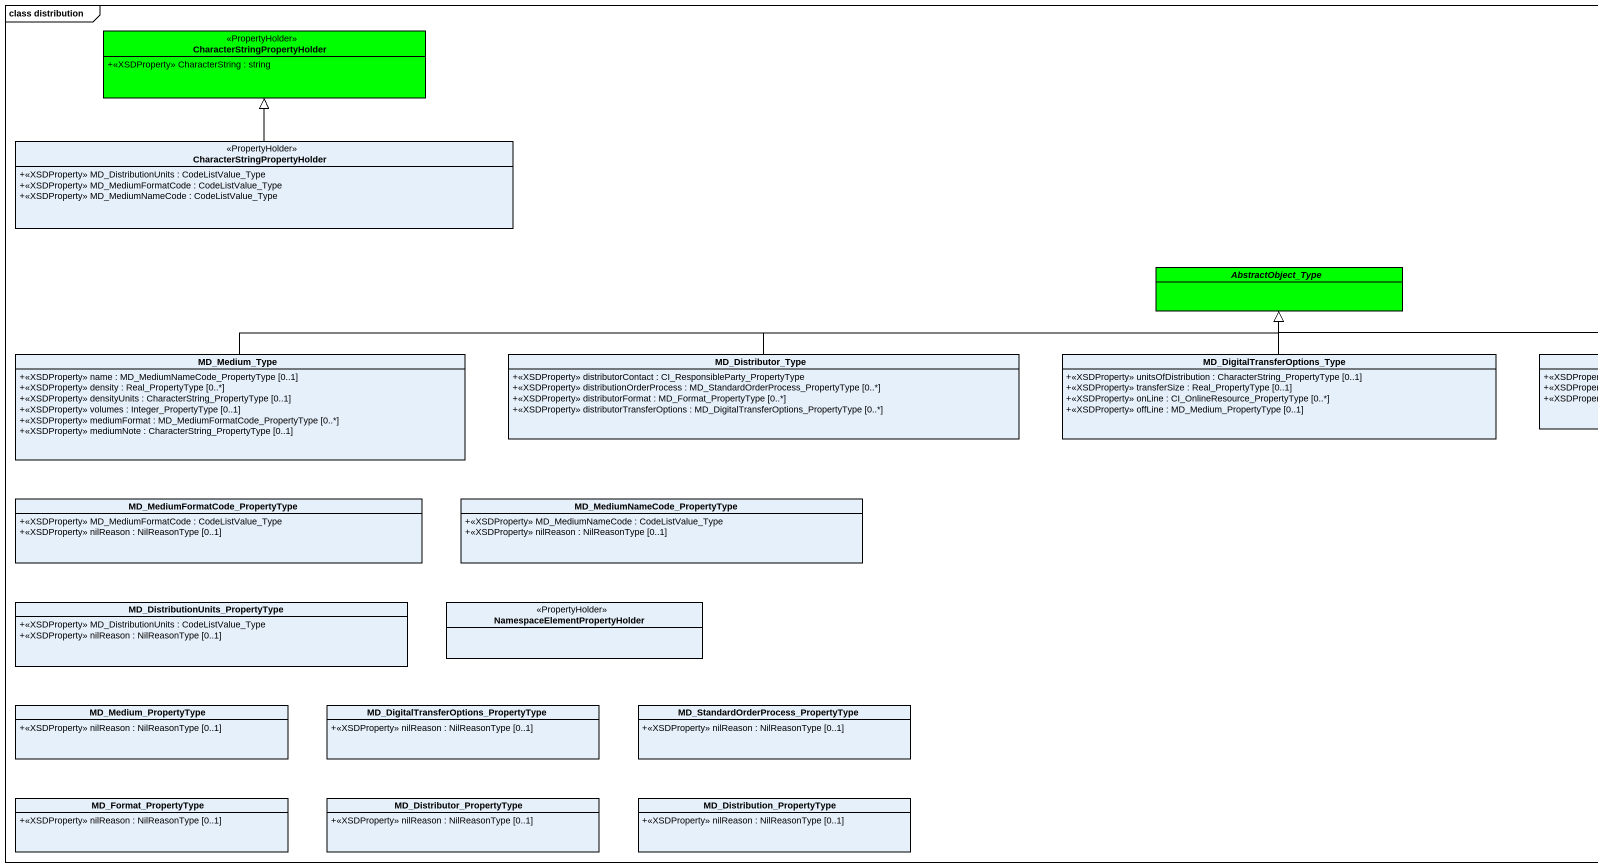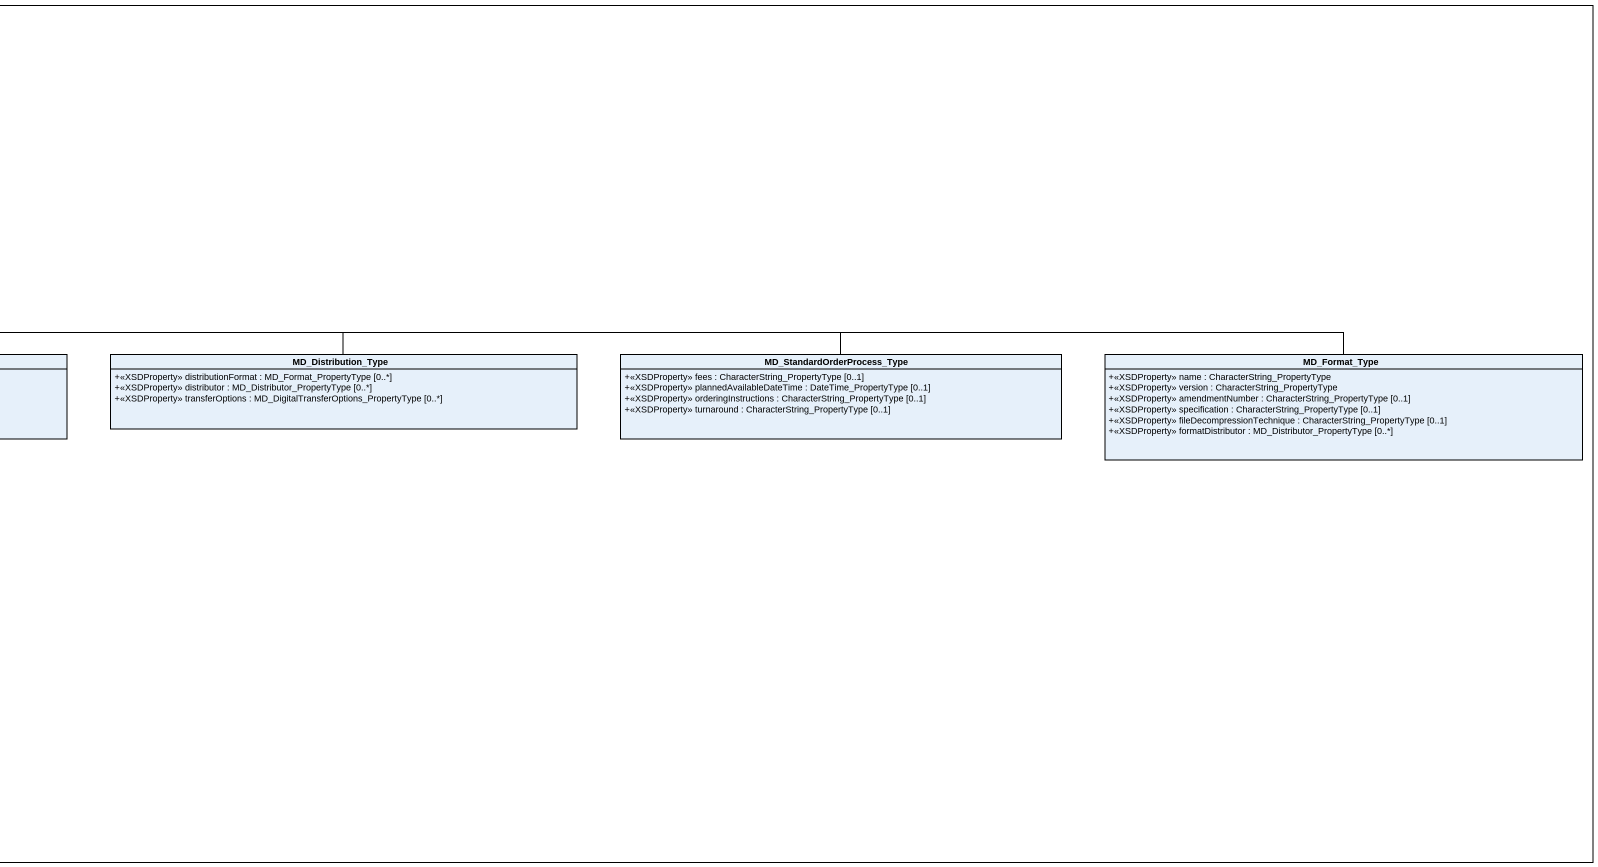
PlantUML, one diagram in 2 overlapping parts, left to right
@startuml
mainframe class distribution
hide circle
hide empty members
skinparam classAttributeIconSize 0
class "CharacterStringPropertyHolder" as CharacterStringPropertyHolde <<PropertyHolder>> #00FF00 {
  +<<XSDProperty>> CharacterString : string
}
class "CharacterStringPropertyHolder" as CharacterStringPropertyHolde_2 <<PropertyHolder>> {
  +<<XSDProperty>> MD_DistributionUnits : CodeListValue_Type
  +<<XSDProperty>> MD_MediumFormatCode : CodeListValue_Type
  +<<XSDProperty>> MD_MediumNameCode : CodeListValue_Type
}
abstract class AbstractObject_Type #00FF00
class MD_Medium_Type {
  +<<XSDProperty>> name : MD_MediumNameCode_PropertyType [0..1]
  +<<XSDProperty>> density : Real_PropertyType [0..*]
  +<<XSDProperty>> densityUnits : CharacterString_PropertyType [0..1]
  +<<XSDProperty>> volumes : Integer_PropertyType [0..1]
  +<<XSDProperty>> mediumFormat : MD_MediumFormatCode_PropertyType [0..*]
  +<<XSDProperty>> mediumNote : CharacterString_PropertyType [0..1]
}
class MD_Distributor_Type {
  +<<XSDProperty>> distributorContact : CI_ResponsibleParty_PropertyType
  +<<XSDProperty>> distributionOrderProcess : MD_StandardOrderProcess_PropertyType [0..*]
  +<<XSDProperty>> distributorFormat : MD_Format_PropertyType [0..*]
  +<<XSDProperty>> distributorTransferOptions : MD_DigitalTransferOptions_PropertyType [0..*]
}
class "MD_DigitalTransferOptions_Type" as MD_DigitalTransferOptions {
  +<<XSDProperty>> unitsOfDistribution : CharacterString_PropertyType [0..1]
  +<<XSDProperty>> transferSize : Real_PropertyType [0..1]
  +<<XSDProperty>> onLine : CI_OnlineResource_PropertyType [0..*]
  +<<XSDProperty>> offLine : MD_Medium_PropertyType [0..1]
}
class MD_Distribution_Type {
  +<<XSDProperty>> distributionFormat : MD_Format_PropertyType [0..*]
  +<<XSDProperty>> distributor : MD_Distributor_PropertyType [0..*]
  +<<XSDProperty>> transferOptions : MD_DigitalTransferOptions_PropertyType [0..*]
}
class MD_StandardOrderProcess_Type {
  +<<XSDProperty>> fees : CharacterString_PropertyType [0..1]
  +<<XSDProperty>> plannedAvailableDateTime : DateTime_PropertyType [0..1]
  +<<XSDProperty>> orderingInstructions : CharacterString_PropertyType [0..1]
  +<<XSDProperty>> turnaround : CharacterString_PropertyType [0..1]
}
class MD_Format_Type {
  +<<XSDProperty>> name : CharacterString_PropertyType
  +<<XSDProperty>> version : CharacterString_PropertyType
  +<<XSDProperty>> amendmentNumber : CharacterString_PropertyType [0..1]
  +<<XSDProperty>> specification : CharacterString_PropertyType [0..1]
  +<<XSDProperty>> fileDecompressionTechnique : CharacterString_PropertyType [0..1]
  +<<XSDProperty>> formatDistributor : MD_Distributor_PropertyType [0..*]
}
class "MD_MediumFormatCode_PropertyType" as MD_MediumFormatCode {
  +<<XSDProperty>> MD_MediumFormatCode : CodeListValue_Type
  +<<XSDProperty>> nilReason : NilReasonType [0..1]
}
class "MD_MediumNameCode_PropertyType" as MD_MediumNameCode {
  +<<XSDProperty>> MD_MediumNameCode : CodeListValue_Type
  +<<XSDProperty>> nilReason : NilReasonType [0..1]
}
class "MD_DistributionUnits_PropertyType" as MD_DistributionUnits {
  +<<XSDProperty>> MD_DistributionUnits : CodeListValue_Type
  +<<XSDProperty>> nilReason : NilReasonType [0..1]
}
class "NamespaceElementPropertyHolder" as NamespaceElementPropertyHold <<PropertyHolder>>
class MD_Medium_PropertyType {
  +<<XSDProperty>> nilReason : NilReasonType [0..1]
}
class "MD_DigitalTransferOptions_PropertyType" as MD_DigitalTransferOptions_2 {
  +<<XSDProperty>> nilReason : NilReasonType [0..1]
}
class "MD_StandardOrderProcess_PropertyType" as MD_StandardOrderProcess {
  +<<XSDProperty>> nilReason : NilReasonType [0..1]
}
class MD_Format_PropertyType {
  +<<XSDProperty>> nilReason : NilReasonType [0..1]
}
class MD_Distributor_PropertyType {
  +<<XSDProperty>> nilReason : NilReasonType [0..1]
}
class MD_Distribution_PropertyType {
  +<<XSDProperty>> nilReason : NilReasonType [0..1]
}
CharacterStringPropertyHolde_2 -up-|> CharacterStringPropertyHolde
MD_Medium_Type -right-|> AbstractObject_Type
MD_Distributor_Type -right-|> AbstractObject_Type
MD_DigitalTransferOptions -up-|> AbstractObject_Type
MD_Distribution_Type -left-|> AbstractObject_Type
MD_StandardOrderProcess_Type -left-|> AbstractObject_Type
MD_Format_Type -left-|> AbstractObject_Type
@enduml
